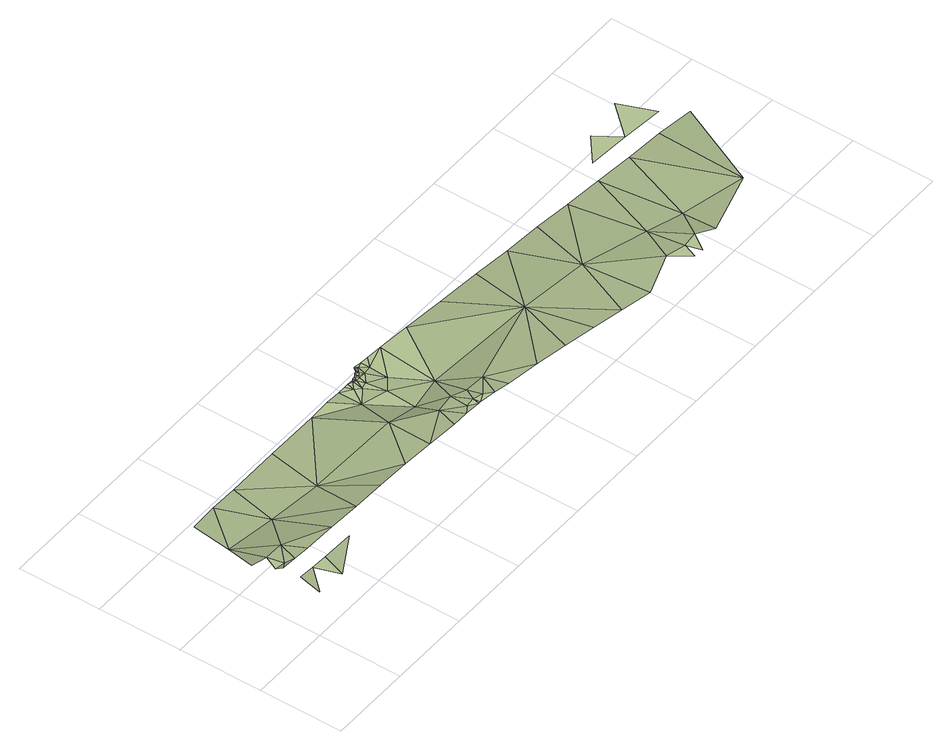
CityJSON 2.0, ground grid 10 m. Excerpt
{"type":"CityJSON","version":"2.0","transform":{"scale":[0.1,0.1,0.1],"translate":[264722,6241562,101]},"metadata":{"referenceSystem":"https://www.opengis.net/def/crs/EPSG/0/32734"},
"CityObjects":{
"terrain1":{"type":"TINRelief","geometry":[{"type":"CompositeSurface","lod":"1","boundaries":[[[0,1,2]],[[3,4,5]],[[3,5,6]],[[7,5,4]],[[8,6,9]],[[10,11,0]],[[5,12,6]],[[7,12,5]],[[12,9,6]],[[12,7,13]],[[14,11,10]],[[12,13,15]],[[16,9,12]],[[9,17,18]],[[12,15,16]],[[9,16,17]],[[19,16,15]],[[20,17,16]],[[19,21,16]],[[16,21,20]],[[21,19,22]],[[21,23,20]],[[21,22,24]],[[23,21,25]],[[24,26,21]],[[26,25,21]],[[24,27,26]],[[27,28,26]],[[28,27,29]],[[25,26,30]],[[25,30,31]],[[28,32,26]],[[30,26,32]],[[33,28,29]],[[30,34,31]],[[33,35,28]],[[34,30,36]],[[35,33,37]],[[38,28,35]],[[28,38,32]],[[30,32,39]],[[40,36,30]],[[41,34,36]],[[40,30,39]],[[42,35,37]],[[38,35,42]],[[37,43,42]],[[44,41,36]],[[36,40,45]],[[36,45,44]],[[46,42,43]],[[42,47,38]],[[48,44,45]],[[40,39,49]],[[45,40,50]],[[48,45,51]],[[49,50,40]],[[51,45,52]],[[47,42,46]],[[50,52,45]],[[43,53,46]],[[32,38,54]],[[55,52,50]],[[39,32,54]],[[55,50,56]],[[49,57,50]],[[57,56,50]],[[39,58,49]],[[59,56,57]],[[59,60,56]],[[57,49,61]],[[47,54,38]],[[60,59,62]],[[61,59,57]],[[59,63,62]],[[58,61,49]],[[62,63,64]],[[61,63,59]],[[46,65,47]],[[63,66,64]],[[46,53,65]],[[54,58,39]],[[63,67,66]],[[61,68,63]],[[67,63,68]],[[67,68,69]],[[61,58,70]],[[69,68,71]],[[61,70,68]],[[47,65,54]],[[53,72,65]],[[71,68,73]],[[73,68,70]],[[74,73,70]],[[58,75,70]],[[75,58,54]],[[74,70,75]],[[76,65,72]],[[75,54,77]],[[54,65,78]],[[78,65,76]],[[54,78,77]],[[76,79,78]],[[80,78,79]],[[81,77,78]],[[78,80,82]],[[81,78,83]],[[84,78,82]],[[85,83,78]],[[82,86,84]],[[78,84,85]],[[87,84,86]],[[88,85,84]],[[87,89,84]],[[87,90,91]],[[84,92,88]],[[87,91,89]],[[84,89,92]],[[93,94,91]],[[89,91,94]],[[94,95,89]],[[94,96,95]],[[89,97,92]],[[89,95,97]],[[98,95,96]],[[97,95,99]],[[95,98,99]],[[100,101,102]],[[99,98,103]],[[103,98,104]],[[105,106,102]]]}]}
},
"vertices":[
[32,32,52],[12,32,54],[5,3,55],[10,62,50],[12,54,54],[22,60,50],[18,79,50],[32,54,52],[0,84,50],[23,130,29],[41,2,53],[52,31,52],[43,80,48],[52,53,52],[92,31,50],[93,53,50],[86,123,26],[68,182,23],[34,181,23],[133,52,48],[102,182,22],[154,117,24],[173,51,48],[169,183,20],[214,51,46],[237,184,18],[258,104,40],[254,50,44],[305,76,37],[294,49,41],[283,156,17],[264,185,18],[312,111,17],[314,49,41],[284,185,16],[324,55,40],[297,176,16],[334,48,40],[329,79,36],[314,147,17],[303,170,16],[294,185,16],[336,56,40],[337,48,40],[299,185,16],[305,183,16],[348,53,40],[346,72,36],[304,185,16],[312,172,16],[309,181,16],[305,185,16],[307,185,16],[357,45,40],[356,119,15],[309,186,16],[311,186,16],[314,181,16],[332,160,15],[316,184,16],[313,187,16],[322,181,16],[315,188,16],[320,187,16],[317,189,16],[371,70,36],[319,190,16],[321,192,16],[326,192,15],[322,194,16],[333,183,15],[323,195,16],[377,42,38],[333,194,15],[343,193,15],[363,192,15],[417,37,38],[403,189,14],[488,104,25],[457,31,36],[497,25,34],[456,185,12],[536,19,32],[510,181,11],[574,96,23],[557,177,9],[576,13,29],[630,33,27],[604,174,8],[658,78,15],[647,10,27],[654,27,27],[650,170,7],[659,9,27],[673,29,27],[703,66,12],[695,19,24],[697,167,5],[775,44,19],[744,163,4],[746,212,5],[715,187,5],[766,184,4],[791,160,3],[838,156,0],[817,180,3],[800,222,3]
]}
